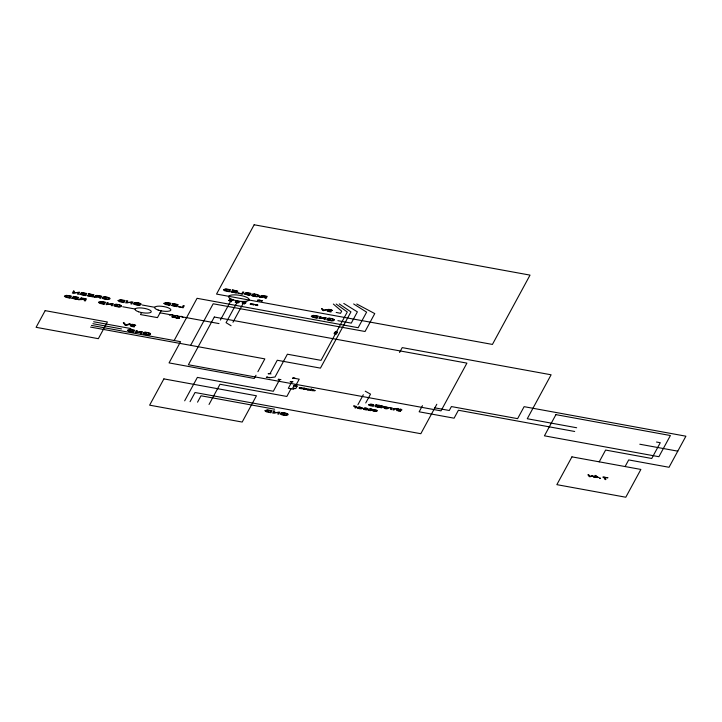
<?xml version="1.0" encoding="UTF-8"?>
<svg xmlns="http://www.w3.org/2000/svg" width="722" height="722" viewBox="0 0 722 722"><rect width="100%" height="100%" fill="white"/><g stroke="black" fill="none" stroke-linecap="round" stroke-linejoin="round"><path stroke-width="1.08" d="M172.026 316.796C173.145 317.536 171.764 317.283 172.323 316.859M133.516 325.505L131.088 325.821L133.48 326.524M330.18 310.532L327.761 310.794L330.153 311.552A2.337 0.659 8.7 0 0 330.838 311.335C333.636 313.032 323.059 310.406 328.501 310.307M306.272 389.113C300.668 389.916 306.823 386.965 304.955 389.257M315.018 390.71L311.814 390.656L312.491 389.402L315.027 390.566M175.626 317.481L175.112 317.734L175.924 317.536M253.936 304.531L254.207 304.639M174.679 317.373L175.509 317.202M252.962 304.467L254.081 304.323M270.064 373.563L277.266 360.251L320.442 368.121L350.946 311.895L339.25 303.935M103.426 298.367L106.044 298.15L102.768 297.545L102.353 298.321A6.02 1.697 8.7 0 0 103.679 298.818A4.675 1.318 8.7 0 0 107.397 299.468M114.951 305.785L117.569 305.568L114.293 304.973L113.877 305.74A6.02 1.697 8.7 0 0 115.204 306.236A4.675 1.318 8.7 0 0 118.922 306.895M134.545 304.043L137.162 303.836L133.886 303.231L133.471 303.998A6.02 1.697 8.7 0 0 134.797 304.503A4.675 1.318 8.7 0 0 138.516 305.153M141.557 312.563L140.474 314.566L157.468 317.617L161.15 310.83M144.066 333.735L146.683 333.528L143.407 332.923L142.992 333.69A6.02 1.697 8.7 0 0 144.319 334.196A4.675 1.318 8.7 0 0 148.037 334.846M174.164 340.513L197.061 298.312L358.166 327.716L366.614 312.139L353.636 303.962M190.626 345.351L213.189 303.781L365.052 331.497L374.763 313.592L356.749 303.998M220.436 320.017L231.654 299.359M237.809 301.029L226.067 322.68L231.076 325.748M184.67 400.818L197.377 377.398L273.331 391.261L279.703 379.528M232.971 322.256L244.262 301.444M190.048 401.694L195.03 392.515L420.827 433.714L436.81 404.257M252.61 295.524L255.227 295.307L251.951 294.711L251.527 295.478A6.02 1.697 8.7 0 0 252.853 295.975M250.137 304.152L252.014 304.07M197.548 402.172L201.014 395.782L274.622 409.212M252.222 304.612L251.31 304.449L252.05 304.224M256.12 304.729L254.622 304.44A3.502 0.984 8.7 0 1 255.182 304.964M256.193 305.253L257.691 305.605M259.424 300.018L260.353 300.551M261.021 300.614L261.653 300.731M262.519 300.966L261.887 300.848M209.028 404.464L219.993 384.257L286.842 396.459L290.993 388.806M256.003 375.25L254.261 378.463L169.056 362.904L180.572 341.677L91.468 325.414M257.898 371.677L264.839 358.888L90.566 327.084M271.039 373.897L269.125 373.608M280.939 379.564L280.353 379.465M291.841 381.794L288.313 388.31L293.673 389.293L294.26 388.319M292.997 381.767L292.491 381.676M295.352 378.337L293.448 378.048M327.797 319.693L330.414 319.476L327.138 318.871L326.723 319.647A6.02 1.697 8.7 0 0 328.05 320.144A4.675 1.318 8.7 0 0 331.768 320.794M295.722 385.62L299.224 379.176L293.8 378.193M281.499 414.22L284.116 414.004L280.84 413.399L280.425 414.175A6.02 1.697 8.7 0 0 281.751 414.672M355.332 407.018L354.908 407.804L355.856 407.975L356.668 406.468L353.599 405.963L355.062 406.486M357.895 404.735L363.328 394.726M365.738 402.957L370.53 394.131L365.242 391.189M399.582 352.48L402.217 347.616L551.112 374.79L527.259 418.742L576.67 427.758M369.989 410.087L370.467 409.212L369.619 408.832L370.855 408.481L372.218 409.311L370.946 410.24M378.075 406.666L378.545 405.791L377.696 405.421L378.942 405.069L380.295 405.89L379.023 406.829M381.072 407.217L381.55 406.342L380.702 405.972L381.947 405.62L383.301 406.441L382.028 407.379A4.332 1.218 8.7 0 1 381.767 407.677M391.062 408.643L390.638 409.428L391.586 409.609L392.407 408.101L389.329 407.596L390.792 408.12M393.544 408.914L393.021 409.87L393.977 410.042L394.492 409.085A1.634 0.46 8.7 0 1 394.916 408.851L396.965 409.302L396.64 410.529L397.596 410.701L398.715 408.625L397.768 408.453L397.362 409.193A2.319 0.659 8.7 0 0 394.681 408.553M399.708 410.619L400.187 409.744L399.23 409.564L400.575 409.022L401.937 409.843L400.665 410.782M422.469 405.674L419.139 411.802L454.093 418.182L458.398 410.249L574.685 431.476M599.215 461.836L605.605 450.059L651.749 458.479L660.278 442.721L656.506 442.026M625.099 466.556L628.7 459.923L669.032 467.278L685.9 436.196L524.118 406.666L517.611 418.652L451.403 406.567L449.274 410.484L434.473 407.786M372.245 410.484L373.292 410.286A7.419 2.094 8.7 0 1 374.068 410.349L374.853 410.43M363.428 408.526C364.511 407.1 370.738 408.914 367.462 409.934A2.689 0.758 8.7 0 1 363.238 408.832L367.579 409.356L363.401 408.598M369.113 404.672C370.187 403.255 376.424 405.06 373.139 406.08M81.017 298.484L85.304 298.899L84.934 299.585L82.732 299.179A3.547 1.002 8.7 0 1 81.595 298.935L81.054 298.646M96.36 295.885L100.647 296.3L100.277 296.986L98.075 296.58A3.547 1.002 8.7 0 1 96.938 296.336L96.396 296.047M261.752 296.002L266.039 296.417L265.669 297.103L263.467 296.706A3.547 1.002 8.7 0 1 262.339 296.453L261.779 296.155M173.749 317.148L173.027 317.346L174.092 317.175M252.366 304.287L251.816 304.44M245.48 293.98L246.464 293.854A4.088 1.155 8.7 0 1 247.61 294.034L249.397 294.359L249.009 295.072L245.507 294.233M377.065 410.692L376.045 410.836A7.807 2.202 8.7 0 1 375.079 410.746L374.483 410.683A4.846 1.372 8.7 0 0 373.518 410.592L373.301 410.628M368.671 410.313L369.628 410.231M379.754 407.443L380.711 407.37M398.382 410.845L399.347 410.764M246.328 293.105L247.132 293.015A5.027 1.417 8.7 0 1 248.323 293.204L249.875 293.484L249.532 294.107L247.863 293.809A2.762 0.776 8.7 0 1 246.256 293.421M172.396 316.796L173.731 316.967M332.734 320.369C334.385 319.241 331.254 318.61 329.764 318.519A2.464 0.695 8.7 0 0 328.366 318.691L327.49 318.465A3.041 0.857 8.7 0 1 329.403 318.185M172.134 316.696L174.011 316.967M250.417 303.8L252.294 304.061M259.171 300.343L260.308 300.262M108.318 299.061C110.114 297.816 106.775 297.329 105.394 297.193A2.464 0.695 8.7 0 0 103.995 297.365L103.12 297.13A3.041 0.857 8.7 0 1 105.033 296.859M258.241 300.28C260.317 300.406 256.328 299.928 258.025 300.253M332.788 320.351L332.842 320.333A3.231 0.912 8.7 0 1 327.95 319.675M286.435 414.897C288.132 413.823 284.865 413.101 283.529 413.047M108.372 299.043L108.417 299.025A3.231 0.912 8.7 0 1 103.58 298.348M119.843 306.48C121.594 305.189 118.173 304.72 116.919 304.612A2.464 0.695 8.7 0 0 115.52 304.792L114.645 304.558A3.041 0.857 8.7 0 1 116.558 304.278M139.49 304.729C141.151 303.619 137.947 302.933 136.512 302.879M257.492 296.219C259.315 295.009 255.949 294.486 254.64 294.359M148.958 334.439C150.708 333.149 147.387 332.716 146.034 332.571A2.464 0.695 8.7 0 0 144.635 332.743L143.759 332.508A3.041 0.857 8.7 0 1 145.673 332.228M260.462 300.803L260.037 300.731M176.412 317.382L177.72 317.599M178.217 317.716L178.894 317.734M256.5 304.81L257.808 305.027M169.372 315.117L171.962 314.53L173.803 315.794L176.836 315.505L178.641 316.714L181.457 316.335L182.982 317.545M268.286 377.57L267.185 377.299M280.091 379.718L278.99 379.456M292.302 381.839L291.047 381.658M279.91 379.664L279.116 379.303M291.968 381.857L291.174 381.505M81.712 299.558L78.508 299.684L80.16 299.368A5.505 1.552 8.7 0 1 81.153 299.242A2.816 0.794 8.7 0 1 81.839 299.26L79.943 298.43L81.415 297.996M97.055 296.959L93.851 297.085L95.503 296.769A5.505 1.552 8.7 0 1 96.495 296.643A2.816 0.794 8.7 0 1 97.181 296.661L95.277 295.83L96.757 295.397A4.91 1.39 8.7 0 1 98.354 295.641L101.793 296.255L100.674 298.33L99.645 298.141L100.141 297.22L98.86 296.986A2.924 0.83 8.7 0 0 98.354 296.904M262.447 297.076L259.243 297.202L260.895 296.886A5.505 1.552 8.7 0 1 261.896 296.76A2.816 0.794 8.7 0 1 262.573 296.778M268.864 373.743L268.142 373.77L268.882 373.572M267.041 377.272L266.319 377.308L267.068 377.101M267.311 377.146L267.745 377.561M278.845 379.429L278.123 379.456L278.873 379.258M293.177 378.175L292.455 378.211L293.195 378.012M290.903 381.631L290.181 381.658L290.921 381.46M269.08 373.707L269.712 373.599M294.025 378.039L293.322 378.211M384.537 406.856C393.3 407.226 385.115 410.809 383.526 407.235A3.087 0.866 8.7 0 1 384.492 406.838M336.741 331.434L335.315 331.524L337.463 332.364L334.981 332.273L336.912 333.122L334.25 332.986L336.705 333.889L334.069 333.699M256.897 304.874L257.601 304.928M176.8 317.445L177.332 317.536M178.605 317.77L179.137 317.861M253.232 304.142L253.873 304.242M174.941 317.039L175.789 317.22M305.126 389.42L303.06 389.059L303.745 387.804L306.281 388.968M246.211 302.166L242.321 301.958L245.751 303.105L242.087 302.915L244.523 304.043M262.158 295.515L260.678 295.957L262.573 296.778M377.687 406.82L376.749 406.892A2.13 0.605 8.7 0 0 378.824 407.199M246.112 293.592L244.361 293.962L249.902 295.497L251.03 293.43L248.124 292.897A3.781 1.065 8.7 0 0 246.662 292.69M131.828 325.288C126.287 325.315 136.702 327.987 134.202 326.317M332.255 310.532C331.615 310.352 328.176 308.935 328.979 310.216A2.031 0.578 8.7 0 0 330.026 310.505M135.583 325.505C134.951 325.252 131.422 323.943 132.316 325.198A2.031 0.578 8.7 0 0 133.362 325.478M268.53 377.308L269.369 377.407L269.144 377.823L275.019 377.001L287.383 354.213L321.046 360.35L347.291 311.994L336.172 304.043M299.377 388.084L301.976 388.409L299.44 387.94M368.978 404.979L373.256 405.502L369.077 404.744M178.875 317.797L179.525 317.933M337.896 320.676L351.271 323.122L357.381 311.859L343.789 303.448M142.306 305.027L154.716 307.292M160.058 312.825L219.01 323.582M122.722 306.76L135.122 309.025M177.242 318.032L176.06 317.897L177.594 318.176M179.047 318.366L177.865 318.231L179.399 318.51M93.643 321.759L130.935 328.564M92.885 323.7L121.467 328.916M639.8 444.229L677.778 451.16M293.881 385.954L296.904 386.505M302.013 388.274L300.117 387.922L301.995 388.165M370.187 404.717L373.319 405.286A1.67 0.469 8.7 0 0 372.498 404.681A1.67 0.469 8.7 0 0 370.63 404.455M361.632 408.047L358.5 407.47A2.085 0.587 8.7 0 1 358.978 407.244A1.67 0.469 8.7 0 1 360.801 407.434A1.67 0.469 8.7 0 1 361.605 408.038M604.07 477.314L607.987 477.765L602.87 477.043A11.218 3.168 8.7 0 1 603.953 477.811A13.294 3.754 8.7 0 1 604.765 478.794A10.261 2.897 8.7 0 1 604.81 479.435L605.794 479.616A11.128 3.141 8.7 0 0 603.98 477.323M259.721 300.758L259.18 300.569M336.172 312.427L340.531 313.303L341.687 311.173L333.338 304.052M236.635 301.002L239.686 301.715L236.004 301.462L238.964 302.437L235.137 302.139L238.125 303.069M253.088 304.684L253.657 304.855L252.826 304.675M229.397 299.025L232.818 300.081L229.28 299.747L231.933 300.776L228.648 300.487L231.509 301.769M177.125 317.842L176.556 317.689M256.617 305.099L257.492 305.406M376.171 410.358L372.823 409.843L376.081 410.015A2.292 0.65 8.7 0 1 376.658 410.195L377.074 410.466M373.238 410.791L376.911 411.323L372.272 410.656M370.9 410.24A4.332 1.218 8.7 0 1 370.684 410.538M370.747 410.61A2.13 0.605 8.7 0 1 368.743 410.286M364.944 408.309A1.67 0.469 8.7 0 1 366.821 408.535A1.67 0.469 8.7 0 1 367.615 409.139L364.511 408.571A2.085 0.587 8.7 0 1 364.998 408.336M355.17 406.486A2.41 0.677 8.7 0 1 355.233 406.991M299.224 387.858A1.751 0.496 8.7 0 1 301.814 387.858A1.751 0.496 8.7 0 1 302.013 388.716A1.751 0.496 8.7 0 1 299.278 388.084M286.499 414.96A3.231 0.912 8.7 0 1 281.652 414.202M283.412 413.002A2.464 0.695 8.7 0 0 282.067 413.219L281.192 412.984A3.041 0.857 8.7 0 1 283.096 412.713M283.168 412.785A4.007 1.128 8.7 0 1 287.979 414.139M287.663 414.13A4.305 1.218 8.7 0 1 285.551 415.385M285.47 415.321A4.675 1.318 8.7 0 1 281.76 414.672M370.224 404.717A2.085 0.587 8.7 0 1 370.675 404.482M373.093 406.053A2.689 0.758 8.7 0 1 368.915 404.979M378.987 406.82A4.332 1.218 8.7 0 1 378.761 407.127M381.83 407.74A2.13 0.605 8.7 0 1 379.826 407.416M390.9 408.12A2.41 0.677 8.7 0 1 390.963 408.625M393.616 408.923A2.446 0.695 8.7 0 1 394.528 408.481M400.62 410.773A4.332 1.218 8.7 0 1 400.403 411.071M400.466 411.143A2.13 0.605 8.7 0 1 398.463 410.818M131.765 325.306A1.904 0.541 8.7 0 1 130.962 324.647A1.904 0.541 8.7 0 1 132.343 324.404M132.325 324.386A2.554 0.722 8.7 0 1 135.682 325.523M134.166 326.308A2.337 0.659 8.7 0 1 133.507 326.543M149.066 334.485A3.231 0.912 8.7 0 1 144.22 333.726M145.736 332.3A4.007 1.128 8.7 0 1 150.546 333.663M150.23 333.654A4.305 1.218 8.7 0 1 148.127 334.909M328.438 310.325A1.904 0.541 8.7 0 1 327.635 309.675A1.904 0.541 8.7 0 1 329.006 309.431A2.554 0.722 8.7 0 1 332.355 310.55M329.467 318.258A4.007 1.128 8.7 0 1 334.277 319.611M333.961 319.602A4.305 1.218 8.7 0 1 331.858 320.857M139.545 304.792A3.231 0.912 8.7 0 1 134.698 304.034M136.467 302.834A2.464 0.695 8.7 0 0 135.113 303.05L134.238 302.816A3.041 0.857 8.7 0 1 136.151 302.536A4.007 1.128 8.7 0 1 141.025 303.962M140.709 303.962A4.305 1.218 8.7 0 1 138.606 305.216M119.96 306.525A3.231 0.912 8.7 0 1 115.105 305.776M116.621 304.35A4.007 1.128 8.7 0 1 121.431 305.704M121.115 305.695A4.305 1.218 8.7 0 1 119.013 306.949M97.091 296.968A2.825 0.794 8.7 0 1 98.309 296.868M105.096 296.923A4.007 1.128 8.7 0 1 109.906 298.285M109.591 298.276A4.305 1.218 8.7 0 1 107.488 299.531M81.415 297.987A4.91 1.39 8.7 0 1 83.012 298.24L86.45 298.854L85.331 300.93L84.303 300.74L84.799 299.82L83.517 299.585A2.924 0.83 8.7 0 0 83.012 299.504M81.748 299.576A2.825 0.794 8.7 0 1 82.967 299.468M254.956 304.522A3.339 0.939 8.7 0 1 255.453 304.946M246.103 293.601A1.922 0.541 8.7 0 1 245.679 292.726A1.967 0.551 8.7 0 1 246.662 292.699M257.61 296.273A3.231 0.912 8.7 0 1 252.754 295.515M254.523 294.314A2.464 0.695 8.7 0 0 253.169 294.531L252.303 294.296A3.041 0.857 8.7 0 1 254.207 294.016M254.279 294.089A4.007 1.128 8.7 0 1 259.081 295.442M258.774 295.433A4.305 1.218 8.7 0 1 256.662 296.697M256.581 296.634A4.675 1.318 8.7 0 1 252.871 295.975M262.149 295.506A4.91 1.39 8.7 0 1 263.756 295.758L267.194 296.372L266.066 298.448L265.046 298.258L265.543 297.338L264.261 297.103A2.924 0.83 8.7 0 0 263.747 297.022A2.825 0.794 8.7 0 0 262.492 297.094M309.341 389.591L307.292 389.456L309.341 389.591M387.804 407.903C384.194 410.015 383.842 405.25 387.804 407.939M64.42 296.21L65.675 297.238L70.323 298.195L71.451 296.119L66.379 295.343L64.42 296.21M98.499 302.347L99.753 303.366L104.401 304.332L105.529 302.256L100.457 301.48L98.508 302.283M118.092 300.605L119.347 301.634L123.994 302.59L125.123 300.514L120.051 299.747L118.092 300.605M127.614 330.297L128.868 331.326L133.516 332.282L134.644 330.207L129.5 329.44L127.614 330.27M163.957 303.384L165.212 304.413L169.86 305.37L170.988 303.294L165.843 302.527L163.957 303.357M223.522 289.775L224.777 290.804L229.425 291.76L230.553 289.684L225.408 288.917L223.522 289.775M265.046 410.773L266.292 411.802L270.949 412.758L272.068 410.683L267.068 409.915L265.055 410.719M311.344 316.245L312.599 317.274L317.247 318.231L318.375 316.155L313.303 315.388L311.344 316.218M312.554 390.394L314.44 390.548L312.554 390.394M65.485 296.363L69.429 297.762L70.287 296.173L66.812 295.668L65.485 296.363M99.564 302.5L103.508 303.899L104.374 302.31L100.89 301.805L99.573 302.473M119.157 300.758L123.101 302.157L123.958 300.578L120.484 300.063L119.166 300.704M128.678 330.45L132.622 331.849L133.48 330.27L130.068 329.755L128.687 330.396M165.022 303.538L168.966 304.937L169.823 303.357L166.349 302.843L165.022 303.538M224.587 289.937L228.531 291.327L229.388 289.748L225.986 289.233L224.596 289.874M266.111 410.935L270.055 412.325L270.912 410.746L267.366 410.24L266.111 410.935M312.409 316.407L316.353 317.797L317.211 316.218L313.736 315.713L312.409 316.407M362.634 408.201L361.442 408.832A2.689 0.758 8.7 0 1 357.228 407.731L361.569 408.264L357.39 407.497L359.466 406.991L362.634 408.201M45.152 310.64L36.1 327.319L98.345 338.681L107.388 322.003L45.152 310.64M73.491 291.092L72.362 293.159L78.364 292.464L77.48 294.098L78.463 294.278L79.591 292.202L73.59 292.897L74.474 291.264L73.491 291.092M71.866 298.204L77.516 299.504L78.635 297.428L73.039 296.408L77.48 297.491L77.137 298.123L72.723 297.581L77.001 298.367L76.622 299.07L71.866 298.204M79.998 294.287L85.647 295.587L86.766 293.511L81.171 292.491L85.611 293.574L85.268 294.206L80.855 293.664L85.133 294.45L84.754 295.154L79.998 294.287M87.209 295.605L92.858 296.904L93.977 294.829L88.382 293.809L92.822 294.883L92.479 295.524L88.066 294.982L92.344 295.767L91.965 296.471L87.209 295.605M107.244 302.563L106.125 304.639L112.127 303.944L111.242 305.577L112.217 305.758L113.345 303.682L107.343 304.377L108.228 302.744L107.244 302.563M126.837 300.83L125.718 302.906L131.72 302.211L130.835 303.836L131.81 304.016L132.938 301.94L126.937 302.635L127.821 301.011L126.837 300.83M136.359 330.523L135.24 332.598L141.232 331.903L140.348 333.528L141.331 333.708L142.46 331.633L136.458 332.328L137.342 330.703L136.359 330.523M171.403 305.388L177.052 306.679L178.172 304.612L172.576 303.583L177.016 304.666L176.673 305.298L172.26 304.765L176.538 305.541L176.159 306.254L171.403 305.388M178.424 306.66L183.126 307.789L184.254 305.722L183.226 305.532L182.233 307.355L178.424 306.66M163.894 378.888L149.625 405.168L242.186 422.054L256.445 395.782L163.894 378.888M254.153 224.768L216.537 294.08L492.422 344.43L530.029 275.118L254.153 224.768M214.317 317.021L188.406 364.763L441.007 410.863L466.917 363.121L214.317 317.021M230.968 291.778L236.617 293.078L237.737 291.002L232.141 289.982L236.581 291.056L236.238 291.697L231.825 291.156L236.103 291.941L235.724 292.645L230.968 291.778M237.989 293.06L242.691 294.188L243.819 292.112L242.791 291.923L241.798 293.755L237.989 293.06M261.743 300.56L261.517 300.966L261.743 300.56M320.09 316.471L318.971 318.546L324.963 317.851L324.079 319.485L325.062 319.656L326.191 317.59L320.189 318.285L321.073 316.651L320.09 316.471M273.791 410.998L272.663 413.074L278.665 412.379L277.78 414.013L278.764 414.184L279.892 412.118L273.891 412.813L274.775 411.179L273.791 410.998M294.215 385.34L292.744 388.048L295.767 388.598L297.238 385.9L294.215 385.34M310.821 389.474L310.325 390.385L311.399 389.582L310.821 389.474M311.011 389.131L311.588 389.23L311.011 389.131M376.153 404.51L375.025 406.585L375.972 406.757L377.101 404.681L376.153 404.51M555.922 414.636L544.433 435.826L658.897 456.71L670.395 435.528L555.922 414.636M571.941 456.855L556.852 484.652L625.793 497.232L640.874 469.435L571.941 456.855M593.276 476.529L594.197 476.953L593.926 477.45L598.628 477.504L595.054 475.374L594.323 476.719L593.276 476.529M595.785 475.951L595.271 476.89L597.699 477.332L595.785 475.951M599.468 478.135L600.551 478.334L599.468 478.135M125.863 325.162L124.319 322.869L123.281 322.68L125.186 325.306L126.233 325.496L130.357 323.97L129.247 323.772L125.926 325.126M323.438 310.27L326.633 309.548L323.682 310.668L322.797 310.505L321.489 308.619L322.463 308.79L323.474 310.252M589.847 476.349L588.872 474.868L587.898 474.697L589.206 476.583L590.091 476.746L593.042 475.636L589.883 476.33M307.355 389.826A1.823 0.514 8.7 0 0 310.153 389.817A1.823 0.514 8.7 0 0 307.536 388.95A1.823 0.514 8.7 0 0 307.355 389.826M158.19 310.054A8.213 2.319 8.7 0 0 170.852 310.063A8.213 2.319 8.7 0 0 159.21 306.146A8.213 2.319 8.7 0 0 158.19 310.054M138.597 311.787A8.213 2.319 8.7 0 0 151.259 311.805A8.213 2.319 8.7 0 0 139.626 307.888A8.213 2.319 8.7 0 0 138.597 311.787M233.269 299.856A10.397 2.933 8.7 0 0 249.162 299.765A10.397 2.933 8.7 0 0 234.235 294.856A10.397 2.933 8.7 0 0 233.269 299.856"/></g></svg>
